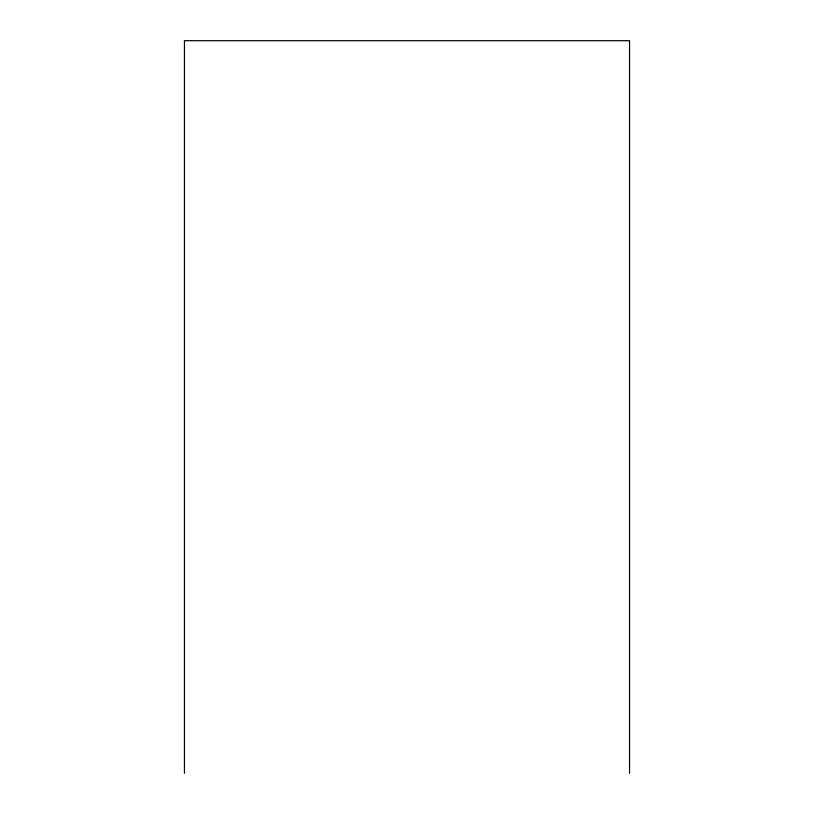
<?xml version="1.0" encoding="UTF-8"?>
<svg xmlns="http://www.w3.org/2000/svg" width="814" height="814" viewBox="0 0 814 814"><rect width="100%" height="100%" fill="white"/><g stroke="black" fill="none" stroke-linecap="round" stroke-linejoin="round"><path stroke-width="1.22" d="M629.548 773.3L629.548 40.7L184.452 40.7L184.452 773.3"/></g></svg>
